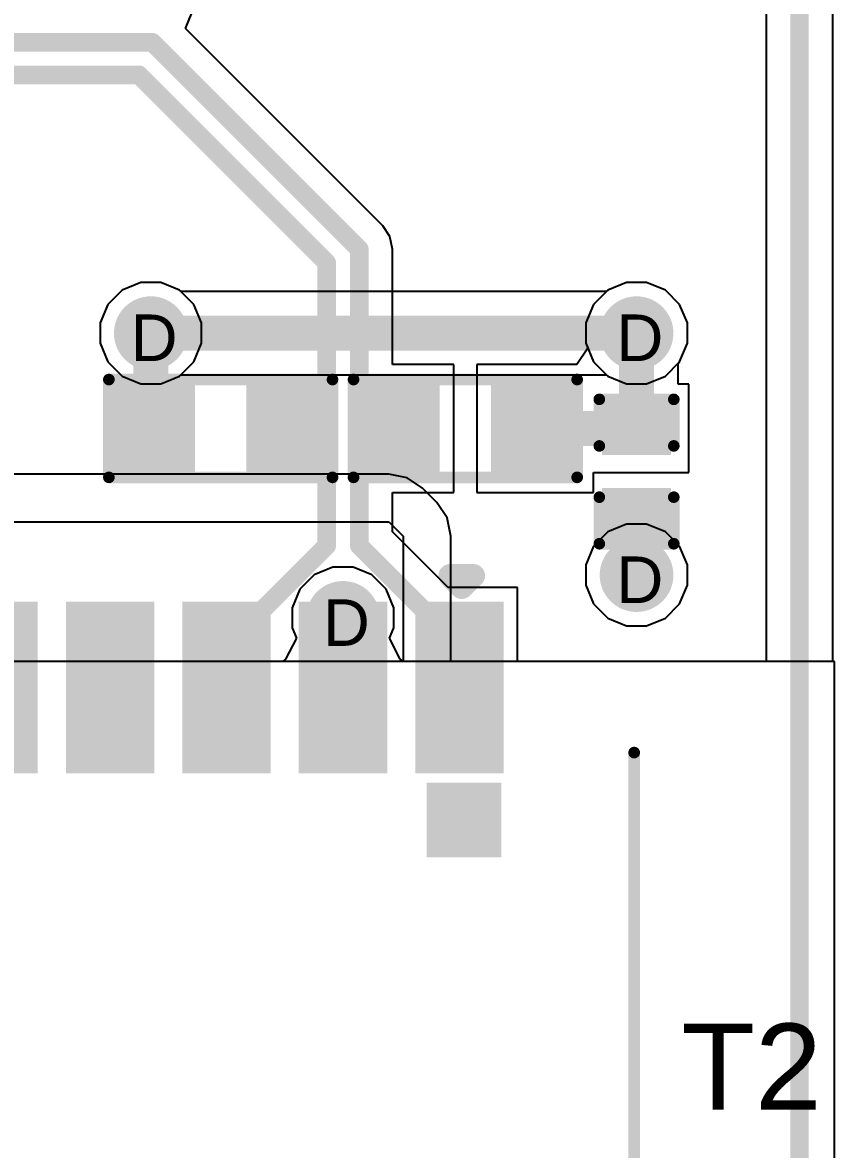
# Model space of a CAD drawing. Header units: inches. Extents: x 0 to 5032, y 0 to 5323.
# Drawn here: x 174.03 to 182.88, y 23.38 to 35.67 of the extents above; entities that cross this region are included whole.
import ezdxf

# ---------------------------------------------------------------- set-up
doc = ezdxf.new("R2010")
doc.units = ezdxf.units.IN
for name, color, linetype in [('Bottom Layer', 5, 'Continuous'), ('Bottom Solder', 6, 'Continuous'), ('Drill Drawing', 1, 'Continuous'), ('Layer 1', 16, 'Continuous'), ('Layer 2', 76, 'Continuous'), ('Multi-Layer', 9, 'Continuous'), ('Top Layer', 1, 'Continuous'), ('Top Overlay', 2, 'Continuous'), ('Top Paste', 8, 'Continuous'), ('Top Solder', 216, 'Continuous'), ('Via Holes', 16, 'Continuous')]:
    doc.layers.add(name, color=color, linetype=linetype)
doc.styles.add('Arial', font='', dxfattribs={"height": 0.2})
doc.styles.get('Arial').set_extended_font_data('Arial')

# ---------------------------------------------------------------- blocks, each defined once
blk = doc.blocks.new('C___0402_29')
at = {"layer": 'Top Layer'}
for points in [[(-0.699, -0.318), (-0.699, 0.318), (-0.241, 0.318), (-0.241, -0.318)], [(0.241, -0.318), (0.241, 0.318), (0.699, 0.318), (0.699, -0.318)]]:
    blk.add_hatch(color=1, dxfattribs=at).paths.add_polyline_path(points)
at = {"layer": 'Top Paste'}
for points in [[(-0.699, -0.318), (-0.699, 0.318), (-0.241, 0.318), (-0.241, -0.318)], [(0.241, -0.318), (0.241, 0.318), (0.699, 0.318), (0.699, -0.318)]]:
    blk.add_hatch(color=8, dxfattribs=at).paths.add_polyline_path(points)
at = {"layer": 'Top Solder'}
for points in [[(-0.758, -0.377), (-0.758, 0.377), (-0.181, 0.377), (-0.181, -0.377)], [(0.181, -0.377), (0.181, 0.377), (0.758, 0.377), (0.758, -0.377)]]:
    blk.add_hatch(color=216, dxfattribs=at).paths.add_polyline_path(points)
at = {"layer": 'Top Overlay'}
for points in [[(-0.787, 0.406, 0.127, 0.127, 0), (-0.787, -0.406, 0.127, 0.127, 0)], [(-0.787, 0.406, 0.127, 0.127, 0), (-0.279, 0.406, 0.127, 0.127, 0)], [(0.279, 0.406, 0.127, 0.127, 0), (0.787, 0.406, 0.127, 0.127, 0)], [(0.787, 0.406, 0.127, 0.127, 0), (0.787, -0.406, 0.127, 0.127, 0)], [(-0.787, -0.406, 0.127, 0.127, 0), (-0.279, -0.406, 0.127, 0.127, 0)], [(0.279, -0.406, 0.127, 0.127, 0), (0.787, -0.406, 0.127, 0.127, 0)]]:
    blk.add_lwpolyline(points, format="xyseb", dxfattribs=at)
for points in [[(-0.819, 0.406, 0.0635, 0.0635, 1), (-0.756, 0.406, 0.0635, 0.0635, 1)], [(-0.819, 0.406, 0.0635, 0.0635, 1), (-0.756, 0.406, 0.0635, 0.0635, 1)], [(-0.311, 0.406, 0.0635, 0.0635, 1), (-0.248, 0.406, 0.0635, 0.0635, 1)], [(0.248, 0.406, 0.0635, 0.0635, 1), (0.311, 0.406, 0.0635, 0.0635, 1)], [(0.756, 0.406, 0.0635, 0.0635, 1), (0.819, 0.406, 0.0635, 0.0635, 1)], [(0.756, 0.406, 0.0635, 0.0635, 1), (0.819, 0.406, 0.0635, 0.0635, 1)], [(-0.819, -0.406, 0.0635, 0.0635, 1), (-0.756, -0.406, 0.0635, 0.0635, 1)], [(-0.819, -0.406, 0.0635, 0.0635, 1), (-0.756, -0.406, 0.0635, 0.0635, 1)], [(-0.311, -0.406, 0.0635, 0.0635, 1), (-0.248, -0.406, 0.0635, 0.0635, 1)], [(0.248, -0.406, 0.0635, 0.0635, 1), (0.311, -0.406, 0.0635, 0.0635, 1)], [(0.756, -0.406, 0.0635, 0.0635, 1), (0.819, -0.406, 0.0635, 0.0635, 1)], [(0.756, -0.406, 0.0635, 0.0635, 1), (0.819, -0.406, 0.0635, 0.0635, 1)]]:
    blk.add_lwpolyline(points, format="xyseb", close=True, dxfattribs=at)
blk = doc.blocks.new('H1102NLT_50')
at = {"layer": 'Top Layer'}
for points in [[(-5.1, 4.825), (-3.43, 4.825), (-3.43, 4.065), (-5.1, 4.065)], [(5.1, 4.065), (3.43, 4.065), (3.43, 4.825), (5.1, 4.825)], [(-5.1, 3.555), (-3.43, 3.555), (-3.43, 2.795), (-5.1, 2.795)], [(5.1, 2.795), (3.43, 2.795), (3.43, 3.555), (5.1, 3.555)], [(-5.1, 2.285), (-3.43, 2.285), (-3.43, 1.525), (-5.1, 1.525)], [(5.1, 1.525), (3.43, 1.525), (3.43, 2.285), (5.1, 2.285)], [(-5.1, 1.015), (-3.43, 1.015), (-3.43, 0.255), (-5.1, 0.255)], [(5.1, 0.255), (3.43, 0.255), (3.43, 1.015), (5.1, 1.015)], [(-5.1, -0.255), (-3.43, -0.255), (-3.43, -1.015), (-5.1, -1.015)], [(5.1, -1.015), (3.43, -1.015), (3.43, -0.255), (5.1, -0.255)], [(-5.1, -1.525), (-3.43, -1.525), (-3.43, -2.285), (-5.1, -2.285)], [(5.1, -2.285), (3.43, -2.285), (3.43, -1.525), (5.1, -1.525)], [(-5.1, -2.795), (-3.43, -2.795), (-3.43, -3.555), (-5.1, -3.555)], [(5.1, -3.555), (3.43, -3.555), (3.43, -2.795), (5.1, -2.795)], [(-5.1, -4.065), (-3.43, -4.065), (-3.43, -4.825), (-5.1, -4.825)], [(5.1, -4.825), (3.43, -4.825), (3.43, -4.065), (5.1, -4.065)]]:
    blk.add_hatch(color=1, dxfattribs=at).paths.add_polyline_path(points)
at = {"layer": 'Top Overlay'}
blk.add_hatch(color=2, dxfattribs=at).paths.add_polyline_path([(-3.226, 4.089), (-2.413, 4.089), (-2.413, 4.902), (-3.226, 4.902)])
at = {"layer": 'Top Paste'}
for points in [[(-5.1, 4.825), (-3.43, 4.825), (-3.43, 4.065), (-5.1, 4.065)], [(5.1, 4.065), (3.43, 4.065), (3.43, 4.825), (5.1, 4.825)], [(-5.1, 3.555), (-3.43, 3.555), (-3.43, 2.795), (-5.1, 2.795)], [(5.1, 2.795), (3.43, 2.795), (3.43, 3.555), (5.1, 3.555)], [(-5.1, 2.285), (-3.43, 2.285), (-3.43, 1.525), (-5.1, 1.525)], [(5.1, 1.525), (3.43, 1.525), (3.43, 2.285), (5.1, 2.285)], [(-5.1, 1.015), (-3.43, 1.015), (-3.43, 0.255), (-5.1, 0.255)], [(5.1, 0.255), (3.43, 0.255), (3.43, 1.015), (5.1, 1.015)], [(-5.1, -0.255), (-3.43, -0.255), (-3.43, -1.015), (-5.1, -1.015)], [(5.1, -1.015), (3.43, -1.015), (3.43, -0.255), (5.1, -0.255)], [(-5.1, -1.525), (-3.43, -1.525), (-3.43, -2.285), (-5.1, -2.285)], [(5.1, -2.285), (3.43, -2.285), (3.43, -1.525), (5.1, -1.525)], [(-5.1, -2.795), (-3.43, -2.795), (-3.43, -3.555), (-5.1, -3.555)], [(5.1, -3.555), (3.43, -3.555), (3.43, -2.795), (5.1, -2.795)], [(-5.1, -4.065), (-3.43, -4.065), (-3.43, -4.825), (-5.1, -4.825)], [(5.1, -4.825), (3.43, -4.825), (3.43, -4.065), (5.1, -4.065)]]:
    blk.add_hatch(color=8, dxfattribs=at).paths.add_polyline_path(points)
at = {"layer": 'Top Solder'}
for points in [[(-5.202, 4.927), (-3.328, 4.927), (-3.328, 3.963), (-5.202, 3.963)], [(5.202, 3.963), (3.328, 3.963), (3.328, 4.927), (5.202, 4.927)], [(-5.202, 3.657), (-3.328, 3.657), (-3.328, 2.693), (-5.202, 2.693)], [(5.202, 2.693), (3.328, 2.693), (3.328, 3.657), (5.202, 3.657)], [(-5.202, 2.387), (-3.328, 2.387), (-3.328, 1.423), (-5.202, 1.423)], [(5.202, 1.423), (3.328, 1.423), (3.328, 2.387), (5.202, 2.387)], [(-5.202, 1.117), (-3.328, 1.117), (-3.328, 0.153), (-5.202, 0.153)], [(5.202, 0.153), (3.328, 0.153), (3.328, 1.117), (5.202, 1.117)], [(-5.202, -0.153), (-3.328, -0.153), (-3.328, -1.117), (-5.202, -1.117)], [(5.202, -1.117), (3.328, -1.117), (3.328, -0.153), (5.202, -0.153)], [(-5.202, -1.423), (-3.328, -1.423), (-3.328, -2.387), (-5.202, -2.387)], [(5.202, -2.387), (3.328, -2.387), (3.328, -1.423), (5.202, -1.423)], [(-5.202, -2.693), (-3.328, -2.693), (-3.328, -3.657), (-5.202, -3.657)], [(5.202, -3.657), (3.328, -3.657), (3.328, -2.693), (5.202, -2.693)], [(-5.202, -3.963), (-3.328, -3.963), (-3.328, -4.927), (-5.202, -4.927)], [(5.202, -4.927), (3.328, -4.927), (3.328, -3.963), (5.202, -3.963)]]:
    blk.add_hatch(color=216, dxfattribs=at).paths.add_polyline_path(points)
at = {"layer": 'Top Overlay'}
for points in [[(3.555, 6.35, 0.127, 0.127, 0), (-3.555, 6.35, 0.127, 0.127, 0)], [(-5.484, 4.343, 0.254, 0.254, 0), (-5.484, 4.597, 0.254, 0.254, 0)], [(-5.357, 4.47, 0.254, 0.254, 0), (-5.484, 4.597, 0.254, 0.254, 0)], [(-5.484, 4.343, 0.254, 0.254, 0), (-5.357, 4.47, 0.254, 0.254, 0)], [(3.555, -6.35, 0.127, 0.127, 0), (-3.555, -6.35, 0.127, 0.127, 0)]]:
    blk.add_lwpolyline(points, format="xyseb", dxfattribs=at)
for points in [[(-3.587, 6.35, 0.0635, 0.0635, 1), (-3.523, 6.35, 0.0635, 0.0635, 1)], [(3.523, 6.35, 0.0635, 0.0635, 1), (3.587, 6.35, 0.0635, 0.0635, 1)], [(-5.548, 4.597, 0.127, 0.127, 1), (-5.421, 4.597, 0.127, 0.127, 1)], [(-5.548, 4.597, 0.127, 0.127, 1), (-5.421, 4.597, 0.127, 0.127, 1)], [(-5.421, 4.47, 0.127, 0.127, 1), (-5.294, 4.47, 0.127, 0.127, 1)], [(-5.421, 4.47, 0.127, 0.127, 1), (-5.294, 4.47, 0.127, 0.127, 1)], [(-5.548, 4.343, 0.127, 0.127, 1), (-5.421, 4.343, 0.127, 0.127, 1)], [(-5.548, 4.343, 0.127, 0.127, 1), (-5.421, 4.343, 0.127, 0.127, 1)], [(-3.587, -6.35, 0.0635, 0.0635, 1), (-3.523, -6.35, 0.0635, 0.0635, 1)], [(3.523, -6.35, 0.0635, 0.0635, 1), (3.587, -6.35, 0.0635, 0.0635, 1)]]:
    blk.add_lwpolyline(points, format="xyseb", close=True, dxfattribs=at)
blk = doc.blocks.new('R___0603_84')
at = {"layer": 'Top Layer'}
for points in [[(-0.381, 0.4445), (-0.381, -0.4445), (-1.143, -0.4445), (-1.143, 0.4445)], [(1.143, 0.4445), (1.143, -0.4445), (0.381, -0.4445), (0.381, 0.4445)]]:
    blk.add_hatch(color=1, dxfattribs=at).paths.add_polyline_path(points)
at = {"layer": 'Top Paste'}
for points in [[(-0.381, 0.4445), (-0.381, -0.4445), (-1.143, -0.4445), (-1.143, 0.4445)], [(1.143, 0.4445), (1.143, -0.4445), (0.381, -0.4445), (0.381, 0.4445)]]:
    blk.add_hatch(color=8, dxfattribs=at).paths.add_polyline_path(points)
at = {"layer": 'Top Solder'}
for points in [[(-0.2794, 0.5461), (-0.2794, -0.5461), (-1.2446, -0.5461), (-1.2446, 0.5461)], [(1.2446, 0.5461), (1.2446, -0.5461), (0.2794, -0.5461), (0.2794, 0.5461)]]:
    blk.add_hatch(color=216, dxfattribs=at).paths.add_polyline_path(points)
at = {"layer": 'Top Overlay'}
for points in [[(-1.2192, 0.5334, 0.127, 0.127, 0), (1.2192, 0.5334, 0.127, 0.127, 0)], [(-1.2192, -0.5334, 0.127, 0.127, 0), (-1.2192, 0.5334, 0.127, 0.127, 0)], [(1.2192, -0.5334, 0.127, 0.127, 0), (1.2192, 0.5334, 0.127, 0.127, 0)], [(-1.2192, -0.5334, 0.127, 0.127, 0), (1.2192, -0.5334, 0.127, 0.127, 0)]]:
    blk.add_lwpolyline(points, format="xyseb", dxfattribs=at)
for points in [[(-1.25095, 0.5334, 0.0635, 0.0635, 1), (-1.18745, 0.5334, 0.0635, 0.0635, 1)], [(-1.25095, 0.5334, 0.0635, 0.0635, 1), (-1.18745, 0.5334, 0.0635, 0.0635, 1)], [(1.18745, 0.5334, 0.0635, 0.0635, 1), (1.25095, 0.5334, 0.0635, 0.0635, 1)], [(1.18745, 0.5334, 0.0635, 0.0635, 1), (1.25095, 0.5334, 0.0635, 0.0635, 1)], [(-1.25095, -0.5334, 0.0635, 0.0635, 1), (-1.18745, -0.5334, 0.0635, 0.0635, 1)], [(-1.25095, -0.5334, 0.0635, 0.0635, 1), (-1.18745, -0.5334, 0.0635, 0.0635, 1)], [(1.18745, -0.5334, 0.0635, 0.0635, 1), (1.25095, -0.5334, 0.0635, 0.0635, 1)], [(1.18745, -0.5334, 0.0635, 0.0635, 1), (1.25095, -0.5334, 0.0635, 0.0635, 1)]]:
    blk.add_lwpolyline(points, format="xyseb", close=True, dxfattribs=at)
blk = doc.blocks.new('R___0603_85')
at = {"layer": 'Top Layer'}
for points in [[(-0.381, 0.4445), (-0.381, -0.4445), (-1.143, -0.4445), (-1.143, 0.4445)], [(1.143, 0.4445), (1.143, -0.4445), (0.381, -0.4445), (0.381, 0.4445)]]:
    blk.add_hatch(color=1, dxfattribs=at).paths.add_polyline_path(points)
at = {"layer": 'Top Paste'}
for points in [[(-0.381, 0.4445), (-0.381, -0.4445), (-1.143, -0.4445), (-1.143, 0.4445)], [(1.143, 0.4445), (1.143, -0.4445), (0.381, -0.4445), (0.381, 0.4445)]]:
    blk.add_hatch(color=8, dxfattribs=at).paths.add_polyline_path(points)
at = {"layer": 'Top Solder'}
for points in [[(-0.2794, 0.5461), (-0.2794, -0.5461), (-1.2446, -0.5461), (-1.2446, 0.5461)], [(1.2446, 0.5461), (1.2446, -0.5461), (0.2794, -0.5461), (0.2794, 0.5461)]]:
    blk.add_hatch(color=216, dxfattribs=at).paths.add_polyline_path(points)
at = {"layer": 'Top Overlay'}
for points in [[(1.2192, 0.5334, 0.127, 0.127, 0), (-1.2192, 0.5334, 0.127, 0.127, 0)], [(-1.2192, 0.5334, 0.127, 0.127, 0), (-1.2192, -0.5334, 0.127, 0.127, 0)], [(1.2192, 0.5334, 0.127, 0.127, 0), (1.2192, -0.5334, 0.127, 0.127, 0)], [(1.2192, -0.5334, 0.127, 0.127, 0), (-1.2192, -0.5334, 0.127, 0.127, 0)]]:
    blk.add_lwpolyline(points, format="xyseb", dxfattribs=at)
for points in [[(-1.25095, 0.5334, 0.0635, 0.0635, 1), (-1.18745, 0.5334, 0.0635, 0.0635, 1)], [(-1.25095, 0.5334, 0.0635, 0.0635, 1), (-1.18745, 0.5334, 0.0635, 0.0635, 1)], [(1.18745, 0.5334, 0.0635, 0.0635, 1), (1.25095, 0.5334, 0.0635, 0.0635, 1)], [(1.18745, 0.5334, 0.0635, 0.0635, 1), (1.25095, 0.5334, 0.0635, 0.0635, 1)], [(-1.25095, -0.5334, 0.0635, 0.0635, 1), (-1.18745, -0.5334, 0.0635, 0.0635, 1)], [(-1.25095, -0.5334, 0.0635, 0.0635, 1), (-1.18745, -0.5334, 0.0635, 0.0635, 1)], [(1.18745, -0.5334, 0.0635, 0.0635, 1), (1.25095, -0.5334, 0.0635, 0.0635, 1)], [(1.18745, -0.5334, 0.0635, 0.0635, 1), (1.25095, -0.5334, 0.0635, 0.0635, 1)]]:
    blk.add_lwpolyline(points, format="xyseb", close=True, dxfattribs=at)

msp = doc.modelspace()

# ---------------------------------------------------------------- hatches: boundary and pattern name
at = {"layer": 'Bottom Layer'}
h = msp.add_hatch(color=5, dxfattribs=at)
edge = h.paths.add_edge_path()
edge.add_arc((175.429, 32.283), 0.3, 0, 360)
h = msp.add_hatch(color=5, dxfattribs=at)
edge = h.paths.add_edge_path()
edge.add_arc((180.726, 32.283), 0.3, 0, 360)
h = msp.add_hatch(color=5, dxfattribs=at)
edge = h.paths.add_edge_path()
edge.add_arc((180.726, 29.645), 0.3, 0, 360)
h = msp.add_hatch(color=5, dxfattribs=at)
edge = h.paths.add_edge_path()
edge.add_arc((177.525, 29.178), 0.3, 0, 360)
at = {"layer": 'Bottom Solder'}
h = msp.add_hatch(color=6, dxfattribs=at)
edge = h.paths.add_edge_path()
edge.add_arc((175.429, 32.283), 0.402, 0, 360)
h = msp.add_hatch(color=6, dxfattribs=at)
edge = h.paths.add_edge_path()
edge.add_arc((180.726, 32.283), 0.402, 0, 360)
h = msp.add_hatch(color=6, dxfattribs=at)
edge = h.paths.add_edge_path()
edge.add_arc((180.726, 29.645), 0.402, 0, 360)
h = msp.add_hatch(color=6, dxfattribs=at)
edge = h.paths.add_edge_path()
edge.add_arc((177.525, 29.178), 0.402, 0, 360)
at = {"layer": 'Layer 1'}
h = msp.add_hatch(color=16, dxfattribs=at)
edge = h.paths.add_edge_path()
edge.add_arc((175.429, 32.283), 0.3, 0, 360)
h = msp.add_hatch(color=16, dxfattribs=at)
edge = h.paths.add_edge_path()
edge.add_arc((180.726, 32.283), 0.3, 0, 360)
h = msp.add_hatch(color=16, dxfattribs=at)
edge = h.paths.add_edge_path()
edge.add_arc((180.726, 29.645), 0.3, 0, 360)
h = msp.add_hatch(color=16, dxfattribs=at)
edge = h.paths.add_edge_path()
edge.add_arc((177.525, 29.178), 0.3, 0, 360)
at = {"layer": 'Layer 2'}
h = msp.add_hatch(color=76, dxfattribs=at)
edge = h.paths.add_edge_path()
edge.add_arc((175.429, 32.283), 0.3, 0, 360)
h = msp.add_hatch(color=76, dxfattribs=at)
edge = h.paths.add_edge_path()
edge.add_arc((180.726, 32.283), 0.3, 0, 360)
h = msp.add_hatch(color=76, dxfattribs=at)
edge = h.paths.add_edge_path()
edge.add_arc((180.726, 29.645), 0.3, 0, 360)
h = msp.add_hatch(color=76, dxfattribs=at)
edge = h.paths.add_edge_path()
edge.add_arc((177.525, 29.178), 0.3, 0, 360)
at = {"layer": 'Top Layer'}
h = msp.add_hatch(color=1, dxfattribs=at)
edge = h.paths.add_edge_path()
edge.add_arc((175.429, 32.283), 0.3, 0, 360)
h = msp.add_hatch(color=1, dxfattribs=at)
edge = h.paths.add_edge_path()
edge.add_arc((180.726, 32.283), 0.3, 0, 360)
h = msp.add_hatch(color=1, dxfattribs=at)
edge = h.paths.add_edge_path()
edge.add_arc((180.726, 29.645), 0.3, 0, 360)
h = msp.add_hatch(color=1, dxfattribs=at)
edge = h.paths.add_edge_path()
edge.add_arc((177.525, 29.178), 0.3, 0, 360)
at = {"layer": 'Top Solder'}
h = msp.add_hatch(color=216, dxfattribs=at)
edge = h.paths.add_edge_path()
edge.add_arc((175.429, 32.283), 0.402, 0, 360)
h = msp.add_hatch(color=216, dxfattribs=at)
edge = h.paths.add_edge_path()
edge.add_arc((180.726, 32.283), 0.402, 0, 360)
h = msp.add_hatch(color=216, dxfattribs=at)
edge = h.paths.add_edge_path()
edge.add_arc((180.726, 29.645), 0.402, 0, 360)
h = msp.add_hatch(color=216, dxfattribs=at)
edge = h.paths.add_edge_path()
edge.add_arc((177.525, 29.178), 0.402, 0, 360)
at = {"layer": 'Via Holes'}
h = msp.add_hatch(color=7, dxfattribs=at)
edge = h.paths.add_edge_path()
edge.add_arc((175.429, 32.283), 0.15, 0, 360)
h = msp.add_hatch(color=7, dxfattribs=at)
edge = h.paths.add_edge_path()
edge.add_arc((180.726, 32.283), 0.15, 0, 360)
h = msp.add_hatch(color=7, dxfattribs=at)
edge = h.paths.add_edge_path()
edge.add_arc((180.726, 29.645), 0.15, 0, 360)
h = msp.add_hatch(color=7, dxfattribs=at)
edge = h.paths.add_edge_path()
edge.add_arc((177.525, 29.178), 0.15, 0, 360)

# ---------------------------------------------------------------- linework, layer by layer
at = {"layer": 'Bottom Layer'}
for p, q in [((175.319, 32.837), (175.115, 32.753)), ((175.539, 32.837), (175.319, 32.837)), ((175.743, 32.753), (175.539, 32.837)), ((180.616, 32.837), (180.412, 32.753)), ((180.836, 32.837), (180.616, 32.837)), ((181.04, 32.753), (180.836, 32.837)), ((175.115, 32.753), (174.959, 32.597)), ((175.759, 32.737), (175.743, 32.753)), ((180.396, 32.737), (175.759, 32.737)), ((180.412, 32.753), (180.396, 32.737)), ((181.196, 32.597), (181.04, 32.753)), ((174.959, 32.597), (174.875, 32.394)), ((181.28, 32.394), (181.196, 32.597)), ((174.875, 32.394), (174.875, 32.173)), ((181.28, 32.173), (181.28, 32.394)), ((174.875, 32.173), (174.959, 31.97)), ((181.196, 31.97), (181.28, 32.173)), ((174.959, 31.97), (175.115, 31.814)), ((181.04, 31.814), (181.196, 31.97)), ((175.743, 31.814), (175.759, 31.83)), ((175.759, 31.83), (180.396, 31.83)), ((180.396, 31.83), (180.412, 31.814)), ((175.115, 31.814), (175.319, 31.729)), ((175.319, 31.729), (175.539, 31.729)), ((175.539, 31.729), (175.743, 31.814)), ((180.412, 31.814), (180.616, 31.729)), ((180.616, 31.729), (180.836, 31.729)), ((180.836, 31.729), (181.04, 31.814)), ((178.024, 30.744), (167.719, 30.744)), ((178.223, 30.705), (178.024, 30.744)), ((178.391, 30.592), (178.223, 30.705)), ((178.547, 30.436), (178.391, 30.592)), ((178.66, 30.268), (178.547, 30.436)), ((178.699, 30.069), (178.66, 30.268)), ((167.719, 30.226), (178.024, 30.226)), ((178.024, 30.226), (178.181, 30.069)), ((178.181, 30.069), (178.181, 28.702)), ((178.699, 28.702), (178.699, 30.069)), ((178.181, 28.702), (165.708, 28.702)), ((182.884, 28.702), (178.699, 28.702)), ((182.884, 10.286), (182.884, 28.702))]:
    msp.add_line(p, q, dxfattribs=at)
msp.add_lwpolyline([(175.429, 32.283, 0.381, 0.381, 0), (180.726, 32.283, 0.381, 0.381, 0)], format="xyseb", dxfattribs=at)
for points in [[(175.333, 32.283, 0.191, 0.191, 1), (175.524, 32.283, 0.191, 0.191, 1)], [(180.631, 32.283, 0.191, 0.191, 1), (180.821, 32.283, 0.191, 0.191, 1)]]:
    msp.add_lwpolyline(points, format="xyseb", close=True, dxfattribs=at)
at = {"layer": 'Layer 1'}
for p, q in [((175.319, 32.837), (175.115, 32.753)), ((175.539, 32.837), (175.319, 32.837)), ((175.743, 32.753), (175.539, 32.837)), ((180.616, 32.837), (180.412, 32.753)), ((180.836, 32.837), (180.616, 32.837)), ((181.04, 32.753), (180.836, 32.837)), ((175.115, 32.753), (174.959, 32.597)), ((175.898, 32.597), (175.743, 32.753)), ((180.412, 32.753), (180.256, 32.597)), ((181.196, 32.597), (181.04, 32.753)), ((174.959, 32.597), (174.875, 32.394)), ((175.983, 32.394), (175.898, 32.597)), ((180.256, 32.597), (180.172, 32.394)), ((181.28, 32.394), (181.196, 32.597)), ((174.875, 32.394), (174.875, 32.173)), ((175.983, 32.173), (175.983, 32.394)), ((180.172, 32.394), (180.172, 32.173)), ((181.28, 32.173), (181.28, 32.394)), ((174.875, 32.173), (174.959, 31.97)), ((175.898, 31.97), (175.983, 32.173)), ((180.172, 32.173), (180.256, 31.97)), ((181.196, 31.97), (181.28, 32.173)), ((174.959, 31.97), (175.115, 31.814)), ((175.743, 31.814), (175.898, 31.97)), ((180.256, 31.97), (180.412, 31.814)), ((181.04, 31.814), (181.196, 31.97)), ((175.115, 31.814), (175.319, 31.729)), ((175.319, 31.729), (175.539, 31.729)), ((175.539, 31.729), (175.743, 31.814)), ((180.412, 31.814), (180.616, 31.729)), ((180.616, 31.729), (180.836, 31.729)), ((180.836, 31.729), (181.04, 31.814)), ((177.211, 29.648), (177.055, 29.492)), ((177.414, 29.732), (177.211, 29.648)), ((177.635, 29.732), (177.414, 29.732)), ((177.838, 29.648), (177.635, 29.732)), ((177.994, 29.492), (177.838, 29.648)), ((177.055, 29.492), (176.971, 29.288)), ((178.079, 29.288), (177.994, 29.492)), ((176.971, 29.288), (176.971, 29.068)), ((178.079, 29.068), (178.079, 29.288)), ((176.971, 29.068), (177.017, 28.956)), ((178.032, 28.956), (178.079, 29.068)), ((177.017, 28.956), (176.899, 28.729)), ((178.15, 28.729), (178.032, 28.956)), ((176.868, 28.702), (171.831, 28.702)), ((176.899, 28.729), (176.868, 28.702)), ((178.181, 28.702), (178.15, 28.729)), ((182.884, 28.702), (178.181, 28.702)), ((182.884, 12.227), (182.884, 28.702))]:
    msp.add_line(p, q, dxfattribs=at)
at = {"layer": 'Layer 2'}
for p, q in [((175.319, 32.837), (175.115, 32.753)), ((175.539, 32.837), (175.319, 32.837)), ((175.743, 32.753), (175.539, 32.837)), ((180.616, 32.837), (180.412, 32.753)), ((180.836, 32.837), (180.616, 32.837)), ((181.04, 32.753), (180.836, 32.837)), ((175.115, 32.753), (174.959, 32.597)), ((175.898, 32.597), (175.743, 32.753)), ((180.412, 32.753), (180.256, 32.597)), ((181.196, 32.597), (181.04, 32.753)), ((174.959, 32.597), (174.875, 32.394)), ((175.983, 32.394), (175.898, 32.597)), ((180.256, 32.597), (180.172, 32.394)), ((181.28, 32.394), (181.196, 32.597)), ((174.875, 32.394), (174.875, 32.173)), ((175.983, 32.173), (175.983, 32.394)), ((180.172, 32.394), (180.172, 32.173)), ((181.28, 32.173), (181.28, 32.394)), ((174.875, 32.173), (174.959, 31.97)), ((175.898, 31.97), (175.983, 32.173)), ((180.172, 32.173), (180.256, 31.97)), ((181.196, 31.97), (181.28, 32.173)), ((174.959, 31.97), (175.115, 31.814)), ((175.743, 31.814), (175.898, 31.97)), ((180.256, 31.97), (180.412, 31.814)), ((181.04, 31.814), (181.196, 31.97)), ((175.115, 31.814), (175.319, 31.729)), ((175.319, 31.729), (175.539, 31.729)), ((175.539, 31.729), (175.743, 31.814)), ((180.412, 31.814), (180.616, 31.729)), ((180.616, 31.729), (180.836, 31.729)), ((180.836, 31.729), (181.04, 31.814)), ((180.412, 30.115), (180.256, 29.959)), ((180.616, 30.199), (180.412, 30.115)), ((180.836, 30.199), (180.616, 30.199)), ((181.04, 30.115), (180.836, 30.199)), ((181.196, 29.959), (181.04, 30.115)), ((180.256, 29.959), (180.172, 29.755)), ((181.28, 29.755), (181.196, 29.959)), ((180.172, 29.755), (180.172, 29.535)), ((181.28, 29.535), (181.28, 29.755)), ((177.211, 29.648), (177.055, 29.492)), ((177.414, 29.732), (177.211, 29.648)), ((177.635, 29.732), (177.414, 29.732)), ((177.838, 29.648), (177.635, 29.732)), ((177.994, 29.492), (177.838, 29.648)), ((180.172, 29.535), (180.256, 29.331)), ((181.196, 29.331), (181.28, 29.535)), ((177.055, 29.492), (176.971, 29.288)), ((178.079, 29.288), (177.994, 29.492)), ((176.971, 29.288), (176.971, 29.068)), ((178.079, 29.068), (178.079, 29.288)), ((180.256, 29.331), (180.412, 29.175)), ((181.04, 29.175), (181.196, 29.331)), ((180.412, 29.175), (180.616, 29.091)), ((180.836, 29.091), (181.04, 29.175)), ((176.971, 29.068), (177.017, 28.956)), ((178.032, 28.956), (178.079, 29.068)), ((180.616, 29.091), (180.836, 29.091)), ((177.017, 28.956), (176.899, 28.729)), ((178.15, 28.729), (178.032, 28.956)), ((176.868, 28.702), (171.831, 28.702)), ((176.899, 28.729), (176.868, 28.702)), ((178.181, 28.702), (178.15, 28.729)), ((182.884, 28.702), (178.181, 28.702)), ((182.884, 10.286), (182.884, 28.702))]:
    msp.add_line(p, q, dxfattribs=at)
at = {"layer": 'Multi-Layer'}
for p, q in [((182.884, 28.702), (165.708, 28.702)), ((182.884, 7.341), (182.884, 28.702))]:
    msp.add_line(p, q, dxfattribs=at)
at = {"layer": 'Top Layer'}
for p, q in [((182.866, 28.702), (182.866, 39.327)), ((182.14, 39.177), (182.14, 28.702)), ((175.807, 35.606), (175.881, 35.784)), ((177.959, 33.454), (175.807, 35.606)), ((178.037, 33.337), (177.959, 33.454)), ((178.065, 33.198), (178.037, 33.337)), ((178.065, 31.943), (178.065, 33.198)), ((178.065, 33.198), (178.065, 33.198)), ((180.616, 32.837), (180.412, 32.753)), ((180.836, 32.837), (180.616, 32.837)), ((181.04, 32.753), (180.836, 32.837)), ((180.412, 32.753), (180.256, 32.597)), ((181.196, 32.597), (181.04, 32.753)), ((180.256, 32.597), (180.172, 32.394)), ((181.28, 32.394), (181.196, 32.597)), ((180.172, 32.394), (180.172, 32.173)), ((181.28, 32.173), (181.28, 32.394)), ((180.194, 32.121), (180.075, 31.943)), ((180.172, 32.173), (180.194, 32.121)), ((181.196, 31.97), (181.28, 32.173)), ((181.179, 31.953), (181.196, 31.97)), ((181.179, 31.727), (181.179, 31.953)), ((178.732, 31.943), (178.065, 31.943)), ((178.732, 30.546), (178.732, 31.943)), ((180.075, 31.943), (178.986, 31.943)), ((178.986, 31.943), (178.986, 30.546)), ((181.297, 31.727), (181.179, 31.727)), ((181.297, 30.762), (181.297, 31.727)), ((180.256, 30.546), (180.256, 30.762)), ((180.256, 30.762), (181.297, 30.762)), ((178.065, 30.117), (178.065, 30.546)), ((178.065, 30.546), (178.732, 30.546)), ((178.986, 30.546), (180.256, 30.546)), ((178.673, 29.508), (178.065, 30.117)), ((179.429, 29.508), (178.673, 29.508)), ((179.429, 28.702), (179.429, 29.508)), ((182.14, 28.702), (179.429, 28.702)), ((182.884, 28.702), (182.866, 28.702)), ((182.884, 17.894), (182.884, 28.702))]:
    msp.add_line(p, q, dxfattribs=at)
for points in [[(182.503, 17.196, 0.203, 0.203, 0), (182.503, 39.327, 0.203, 0.203, 0)], [(168.991, 35.455, 0.203, 0.203, 0), (175.445, 35.455, 0.203, 0.203, 0)], [(175.445, 35.455, 0.203, 0.203, 0), (177.702, 33.198, 0.203, 0.203, 0)], [(168.844, 35.1, 0.203, 0.203, 0), (175.298, 35.1, 0.203, 0.203, 0)], [(175.298, 35.1, 0.203, 0.203, 0), (177.347, 33.05, 0.203, 0.203, 0)], [(177.702, 31.702, 0.203, 0.203, 0), (177.702, 33.198, 0.203, 0.203, 0)], [(177.347, 31.702, 0.203, 0.203, 0), (177.347, 33.05, 0.203, 0.203, 0)], [(175.429, 31.244, 0.381, 0.381, 0), (175.429, 32.283, 0.381, 0.381, 0)], [(180.726, 31.244, 0.381, 0.381, 0), (180.726, 32.283, 0.381, 0.381, 0)], [(176.953, 31.308, 0.203, 0.203, 0), (177.347, 31.702, 0.203, 0.203, 0)], [(177.702, 31.702, 0.203, 0.203, 0), (178.097, 31.308, 0.203, 0.203, 0)], [(176.953, 31.244, 0.203, 0.203, 0), (176.953, 31.308, 0.203, 0.203, 0)], [(176.953, 31.181, 0.203, 0.203, 0), (176.953, 31.244, 0.203, 0.203, 0)], [(178.097, 31.244, 0.203, 0.203, 0), (178.097, 31.308, 0.203, 0.203, 0)], [(178.097, 31.181, 0.203, 0.203, 0), (178.097, 31.244, 0.203, 0.203, 0)], [(179.621, 31.244, 0.381, 0.381, 0), (180.726, 31.244, 0.381, 0.381, 0)], [(176.953, 31.181, 0.203, 0.203, 0), (177.347, 30.787, 0.203, 0.203, 0)], [(177.702, 30.787, 0.203, 0.203, 0), (178.097, 31.181, 0.203, 0.203, 0)], [(177.347, 29.966, 0.203, 0.203, 0), (177.347, 30.787, 0.203, 0.203, 0)], [(177.702, 29.966, 0.203, 0.203, 0), (177.702, 30.787, 0.203, 0.203, 0)], [(180.726, 29.645, 0.203, 0.203, 0), (180.726, 30.305, 0.203, 0.203, 0)], [(176.255, 28.874, 0.203, 0.203, 0), (177.347, 29.966, 0.203, 0.203, 0)], [(177.702, 29.966, 0.203, 0.203, 0), (178.795, 28.874, 0.203, 0.203, 0)], [(176.255, 28.419, 0.203, 0.203, 0), (176.255, 28.874, 0.203, 0.203, 0)], [(178.795, 28.419, 0.203, 0.203, 0), (178.795, 28.874, 0.203, 0.203, 0)]]:
    msp.add_lwpolyline(points, format="xyseb", dxfattribs=at)
for points in [[(175.394, 35.455, 0.102, 0.102, 1), (175.496, 35.455, 0.102, 0.102, 1)], [(175.394, 35.455, 0.102, 0.102, 1), (175.496, 35.455, 0.102, 0.102, 1)], [(175.247, 35.1, 0.102, 0.102, 1), (175.349, 35.1, 0.102, 0.102, 1)], [(175.247, 35.1, 0.102, 0.102, 1), (175.349, 35.1, 0.102, 0.102, 1)], [(177.652, 33.198, 0.102, 0.102, 1), (177.753, 33.198, 0.102, 0.102, 1)], [(177.652, 33.198, 0.102, 0.102, 1), (177.753, 33.198, 0.102, 0.102, 1)], [(177.296, 33.05, 0.102, 0.102, 1), (177.398, 33.05, 0.102, 0.102, 1)], [(177.296, 33.05, 0.102, 0.102, 1), (177.398, 33.05, 0.102, 0.102, 1)], [(175.333, 32.283, 0.191, 0.191, 1), (175.524, 32.283, 0.191, 0.191, 1)], [(180.631, 32.283, 0.191, 0.191, 1), (180.821, 32.283, 0.191, 0.191, 1)], [(177.296, 31.702, 0.102, 0.102, 1), (177.398, 31.702, 0.102, 0.102, 1)], [(177.296, 31.702, 0.102, 0.102, 1), (177.398, 31.702, 0.102, 0.102, 1)], [(177.652, 31.702, 0.102, 0.102, 1), (177.753, 31.702, 0.102, 0.102, 1)], [(177.652, 31.702, 0.102, 0.102, 1), (177.753, 31.702, 0.102, 0.102, 1)], [(175.333, 31.244, 0.191, 0.191, 1), (175.524, 31.244, 0.191, 0.191, 1)], [(176.902, 31.308, 0.102, 0.102, 1), (177.004, 31.308, 0.102, 0.102, 1)], [(176.902, 31.308, 0.102, 0.102, 1), (177.004, 31.308, 0.102, 0.102, 1)], [(176.902, 31.244, 0.102, 0.102, 1), (177.004, 31.244, 0.102, 0.102, 1)], [(176.902, 31.244, 0.102, 0.102, 1), (177.004, 31.244, 0.102, 0.102, 1)], [(178.046, 31.308, 0.102, 0.102, 1), (178.147, 31.308, 0.102, 0.102, 1)], [(178.046, 31.308, 0.102, 0.102, 1), (178.147, 31.308, 0.102, 0.102, 1)], [(178.046, 31.244, 0.102, 0.102, 1), (178.147, 31.244, 0.102, 0.102, 1)], [(178.046, 31.244, 0.102, 0.102, 1), (178.147, 31.244, 0.102, 0.102, 1)], [(179.525, 31.244, 0.191, 0.191, 1), (179.716, 31.244, 0.191, 0.191, 1)], [(180.631, 31.244, 0.191, 0.191, 1), (180.821, 31.244, 0.191, 0.191, 1)], [(180.631, 31.244, 0.191, 0.191, 1), (180.821, 31.244, 0.191, 0.191, 1)], [(176.902, 31.181, 0.102, 0.102, 1), (177.004, 31.181, 0.102, 0.102, 1)], [(176.902, 31.181, 0.102, 0.102, 1), (177.004, 31.181, 0.102, 0.102, 1)], [(178.046, 31.181, 0.102, 0.102, 1), (178.147, 31.181, 0.102, 0.102, 1)], [(178.046, 31.181, 0.102, 0.102, 1), (178.147, 31.181, 0.102, 0.102, 1)], [(177.296, 30.787, 0.102, 0.102, 1), (177.398, 30.787, 0.102, 0.102, 1)], [(177.296, 30.787, 0.102, 0.102, 1), (177.398, 30.787, 0.102, 0.102, 1)], [(177.652, 30.787, 0.102, 0.102, 1), (177.753, 30.787, 0.102, 0.102, 1)], [(177.652, 30.787, 0.102, 0.102, 1), (177.753, 30.787, 0.102, 0.102, 1)], [(180.675, 30.305, 0.102, 0.102, 1), (180.777, 30.305, 0.102, 0.102, 1)], [(177.296, 29.966, 0.102, 0.102, 1), (177.398, 29.966, 0.102, 0.102, 1)], [(177.296, 29.966, 0.102, 0.102, 1), (177.398, 29.966, 0.102, 0.102, 1)], [(177.652, 29.966, 0.102, 0.102, 1), (177.753, 29.966, 0.102, 0.102, 1)], [(177.652, 29.966, 0.102, 0.102, 1), (177.753, 29.966, 0.102, 0.102, 1)], [(180.675, 29.645, 0.102, 0.102, 1), (180.777, 29.645, 0.102, 0.102, 1)], [(176.204, 28.874, 0.102, 0.102, 1), (176.305, 28.874, 0.102, 0.102, 1)], [(176.204, 28.874, 0.102, 0.102, 1), (176.305, 28.874, 0.102, 0.102, 1)], [(178.744, 28.874, 0.102, 0.102, 1), (178.845, 28.874, 0.102, 0.102, 1)], [(178.744, 28.874, 0.102, 0.102, 1), (178.845, 28.874, 0.102, 0.102, 1)], [(176.204, 28.419, 0.102, 0.102, 1), (176.305, 28.419, 0.102, 0.102, 1)], [(178.744, 28.419, 0.102, 0.102, 1), (178.845, 28.419, 0.102, 0.102, 1)]]:
    msp.add_lwpolyline(points, format="xyseb", close=True, dxfattribs=at)

# ---------------------------------------------------------------- block references
msp.add_blockref('R___0603_84', (176.191, 31.244))
for name, p, rotation in [('R___0603_85', (178.859, 31.244), 180), ('C___0402_29', (180.726, 30.774), 90), ('H1102NLT_50', (174.35, 24.154), 270)]:
    msp.add_blockref(name, p, dxfattribs=dict(rotation=rotation))

# ---------------------------------------------------------------- texts
at = {"layer": 'Drill Drawing', "style": 'Arial'}
for p in [(175.209, 31.979), (180.506, 31.979), (180.506, 29.34), (177.305, 28.873)]:
    msp.add_text('D', height=0.508, dxfattribs=at).set_placement(p)
at = {"layer": 'Top Overlay', "style": 'Arial'}
msp.add_text('T2', height=0.9398, dxfattribs=at).set_placement((181.215, 23.814))

doc.saveas('drawing.dxf')
